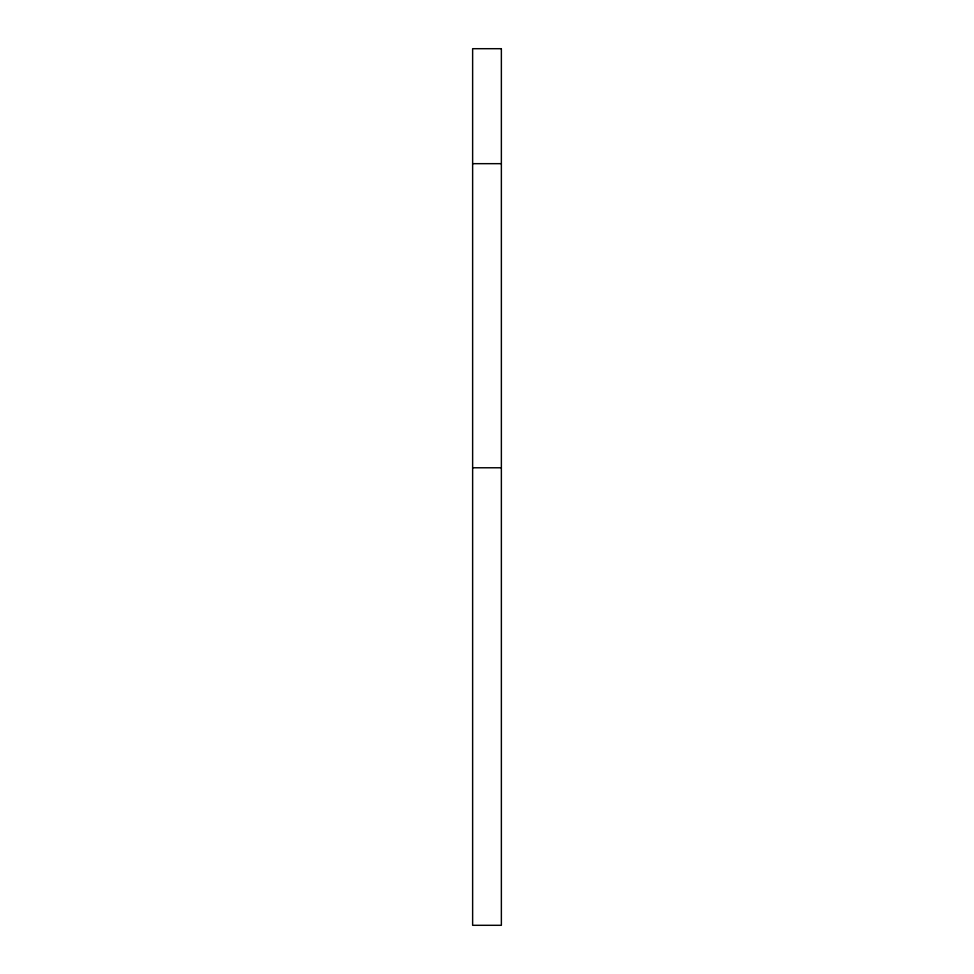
<?xml version="1.0" encoding="UTF-8"?>
<svg xmlns="http://www.w3.org/2000/svg" width="974" height="974" viewBox="0 0 974 974"><rect width="100%" height="100%" fill="white"/><g stroke="black" fill="none" stroke-linecap="round" stroke-linejoin="round"><path stroke-width="1.46" d="M472.633 163.669L501.367 163.669M472.633 467.776L501.367 467.776M501.367 48.7L472.633 48.7L472.633 925.3L501.367 925.3L501.367 48.7"/></g></svg>
